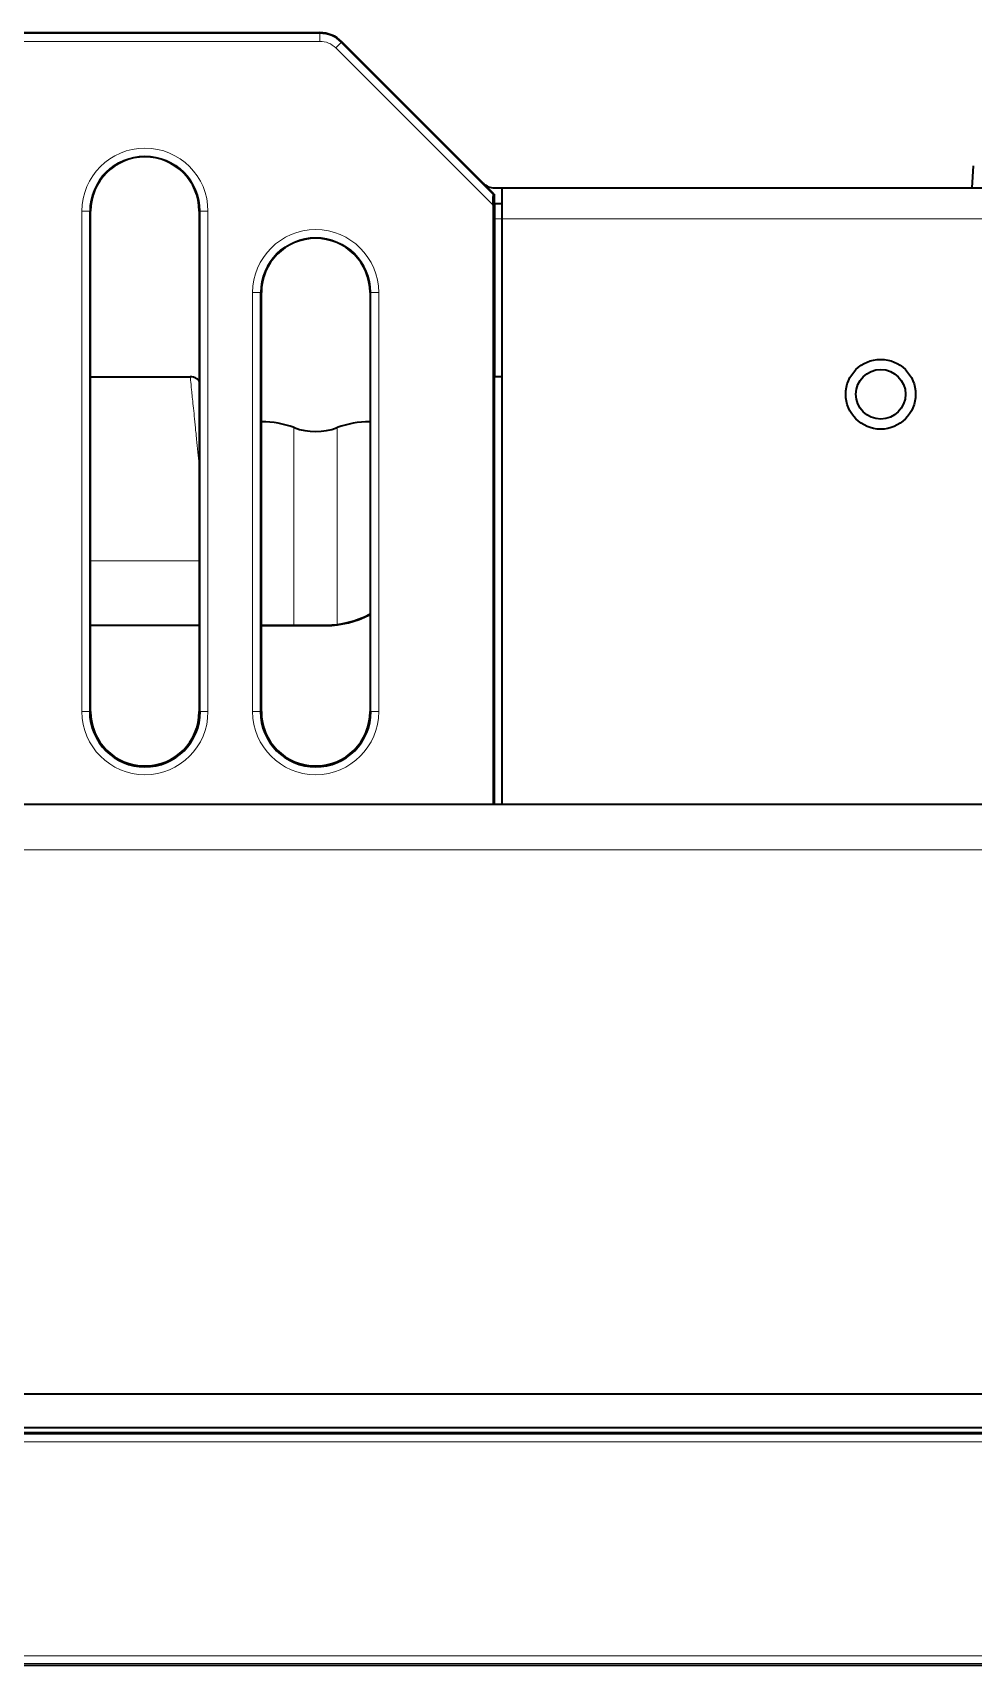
# Model space of a CAD drawing. Header units: inches. Extents: x -1096 to 3103, y -191 to 3207.
# Drawn here: x 1381.3 to 1441.9, y 3032.6 to 3137.8 of the extents above; entities that cross this region are included whole.
import ezdxf

# ---------------------------------------------------------------- set-up
doc = ezdxf.new("R2010")
doc.units = ezdxf.units.IN

msp = doc.modelspace()

# ---------------------------------------------------------------- linework, layer by layer
at = {"lineweight": 35}
for p, q in [((1262.61, 3137.84), (1399.78, 3137.84)), ((1262.61, 3137.84), (1399.78, 3137.84)), ((1401.19, 3137.25), (1410.31, 3128.13)), ((1411.01, 3127.44), (1401.19, 3137.25)), ((1441.81, 3127.84), (1441.88, 3129.25)), ((1411.02, 3127.84), (1411.52, 3127.84)), ((1411.52, 3127.84), (1644.69, 3127.84)), ((1411.52, 3125.84), (1411.52, 3127.84)), ((1410.94, 3127.42), (1411.01, 3127.44)), ((1410.94, 3126.72), (1410.94, 3088.14)), ((1411.01, 3127.44), (1411.01, 3088.14)), ((1411.02, 3126.84), (1411.02, 3125.84)), ((1411.02, 3126.84), (1411.52, 3126.84)), ((1385.01, 3094.09), (1385.01, 3126.34)), ((1392.01, 3126.34), (1392.01, 3094.09)), ((1411.02, 3125.84), (1411.02, 3115.67)), ((1411.52, 3088.14), (1411.52, 3125.84)), ((1396.01, 3094.09), (1396.01, 3121.09)), ((1403.01, 3121.09), (1403.01, 3094.09)), ((1385.01, 3115.67), (1391.43, 3115.67)), ((1411.52, 3115.67), (1411.01, 3115.67)), ((1396.03, 3112.77), (1396.01, 3112.77)), ((1403.01, 3112.77), (1402.99, 3112.77)), ((1385.01, 3099.67), (1392.01, 3099.67)), ((1396.01, 3099.67), (1400.18, 3099.67)), ((1396.01, 3099.64), (1400.18, 3099.64)), ((1271.13, 3088.14), (1785.08, 3088.14)), ((1793.81, 3047.94), (1262.41, 3047.94)), ((1279.11, 3047.64), (1777.11, 3047.64)), ((1728.91, 3032.64), (1327.31, 3032.64))]:
    msp.add_line(p, q, dxfattribs=at)
at = {"lineweight": 13}
for p, q in [((1298.56, 3137.78), (1399.78, 3137.78)), ((1399.78, 3137.28), (1299.84, 3137.28)), ((1399.78, 3137.78), (1399.78, 3137.84)), ((1399.78, 3137.28), (1399.78, 3137.78)), ((1400.8, 3136.86), (1401.15, 3137.21)), ((1401.19, 3137.25), (1401.15, 3137.21)), ((1401.15, 3137.21), (1410.94, 3127.42)), ((1410.94, 3126.72), (1400.8, 3136.86)), ((1384.94, 3126.34), (1384.44, 3126.34)), ((1384.44, 3094.09), (1384.44, 3126.34)), ((1385.01, 3126.34), (1384.94, 3126.34)), ((1384.94, 3126.34), (1384.94, 3094.09)), ((1392.01, 3126.34), (1392.07, 3126.34)), ((1392.57, 3126.34), (1392.07, 3126.34)), ((1392.07, 3094.09), (1392.07, 3126.34)), ((1392.57, 3126.34), (1392.57, 3094.09)), ((1411.02, 3125.84), (1411.52, 3125.84)), ((1644.69, 3125.84), (1411.52, 3125.84)), ((1395.44, 3094.09), (1395.44, 3121.09)), ((1395.94, 3121.09), (1395.44, 3121.09)), ((1396.01, 3121.09), (1395.94, 3121.09)), ((1395.94, 3121.09), (1395.94, 3094.09)), ((1403.01, 3121.09), (1403.07, 3121.09)), ((1403.07, 3094.09), (1403.07, 3121.09)), ((1403.57, 3121.09), (1403.07, 3121.09)), ((1403.57, 3121.09), (1403.57, 3094.09)), ((1396.03, 3099.64), (1396.03, 3112.77)), ((1398.11, 3112.39), (1398.11, 3099.64)), ((1400.9, 3112.39), (1400.9, 3099.68)), ((1402.99, 3100.34), (1402.99, 3112.77)), ((1392.01, 3103.81), (1385.01, 3103.81)), ((1384.94, 3094.09), (1384.44, 3094.09)), ((1385.01, 3094.09), (1384.94, 3094.09)), ((1392.01, 3094.09), (1392.07, 3094.09)), ((1392.57, 3094.09), (1392.07, 3094.09)), ((1395.94, 3094.09), (1395.44, 3094.09)), ((1396.01, 3094.09), (1395.94, 3094.09)), ((1403.01, 3094.09), (1403.07, 3094.09)), ((1403.57, 3094.09), (1403.07, 3094.09)), ((1785.08, 3085.19), (1271.13, 3085.19)), ((1279.21, 3047.54), (1777, 3047.54)), ((1777, 3047.04), (1279.21, 3047.04)), ((1327.2, 3033.25), (1729.01, 3033.25)), ((1729.01, 3032.75), (1327.2, 3032.75))]:
    msp.add_line(p, q, dxfattribs=at)
at = {"lineweight": 35}
for radius in [2.25, 1.6]:
    msp.add_circle((1435.91, 3114.54), radius, dxfattribs=at)
for centre, radius, start, end in [((1399.78, 3135.84), 2, 45, 90), ((1399.78, 3135.84), 2, 45, 90), ((1388.51, 3126.34), 3.5, 0, 180), ((1411.02, 3128.84), 1, 225, 270), ((1399.51, 3121.09), 3.5, 0, 180), ((1396.03, 3106.77), 6, 69.6359, 90), ((1399.51, 3116.14), 4, 249.6359, 290.3641), ((1402.99, 3106.77), 6, 90, 110.3641), ((1400.18, 3105.67), 6, 270, 297.8765), ((1400.18, 3105.64), 6, 270, 297.8765), ((1388.51, 3094.09), 3.56, 180, 0), ((1388.51, 3094.09), 3.5, 180, 0), ((1399.51, 3094.09), 3.56, 180, 0), ((1399.51, 3094.09), 3.5, 180, 0)]:
    msp.add_arc(centre, radius, start, end, dxfattribs=at)
at = {"lineweight": 13}
for centre, radius, start, end in [((1399.78, 3135.84), 1.94, 45, 90), ((1399.78, 3135.84), 1.44, 45, 90), ((1388.51, 3126.34), 4.06, 0, 180), ((1388.51, 3126.34), 3.56, 0, 180), ((1399.51, 3121.09), 4.06, 0, 180), ((1399.51, 3121.09), 3.56, 0, 180), ((1388.51, 3094.09), 4.06, 180, 0), ((1399.51, 3094.09), 4.06, 180, 0)]:
    msp.add_arc(centre, radius, start, end, dxfattribs=at)
at = {"lineweight": 35}
msp.add_ellipse((1410.94, 3126.71), major_axis=(0, -0.707), ratio=0.012341, start_param=3.146702, end_param=4.700045, dxfattribs=at)
at = {"lineweight": 13}
msp.add_ellipse((1391.43, 3114.91), major_axis=(-0.746, -0.078), ratio=0.99993, start_param=3.733707, end_param=4.607676, dxfattribs=at)
at = {"lineweight": 35}
msp.add_open_spline([(1392.01, 3115.39), (1391.96, 3115.45), (1391.85, 3115.55), (1391.64, 3115.65), (1391.5, 3115.67), (1391.43, 3115.67)], degree=3, knots=[0, 0, 0, 0, 0.330257, 0.687104, 1, 1, 1, 1], dxfattribs=at)
for points, degree in [([(1391.43, 3115.66), (1391.43, 3115.67), (1391.43, 3115.67), (1391.43, 3115.67)], 3), ([(1263.31, 3050.14), (1792.91, 3050.14)], 1)]:
    msp.add_open_spline(points, degree=degree, dxfattribs=at)
at = {"lineweight": 13}
msp.add_open_spline([(1392, 3110.02), (1391.97, 3110.29), (1391.95, 3110.56), (1391.89, 3111.1), (1391.86, 3111.38), (1391.82, 3111.77), (1391.81, 3111.96), (1391.78, 3112.17), (1391.77, 3112.28), (1391.77, 3112.33), (1391.77, 3112.35), (1391.76, 3112.37), (1391.76, 3112.37), (1391.76, 3112.38), (1391.76, 3112.38), (1391.76, 3112.38), (1391.76, 3112.38), (1391.76, 3112.38), (1391.76, 3112.38), (1391.74, 3112.65), (1391.69, 3113.15), (1391.64, 3113.59), (1391.58, 3114.2), (1391.54, 3114.54), (1391.49, 3115.09), (1391.47, 3115.3), (1391.44, 3115.58), (1391.43, 3115.65), (1391.43, 3115.66)], degree=3, knots=[0, 0, 0, 0, 0.078914, 0.078914, 0.171023, 0.171023, 0.217077, 0.240104, 0.251618, 0.257374, 0.260253, 0.261692, 0.262412, 0.262771, 0.262951, 0.263041, 0.263086, 0.263086, 0.263131, 0.263131, 0.35524, 0.447348, 0.447348, 0.631566, 0.631566, 0.815783, 0.815783, 1, 1, 1, 1], dxfattribs=at)
msp.add_open_spline([(1793.03, 3047.94), (1263.19, 3047.94)], degree=1, dxfattribs=at)

doc.saveas('drawing.dxf')
